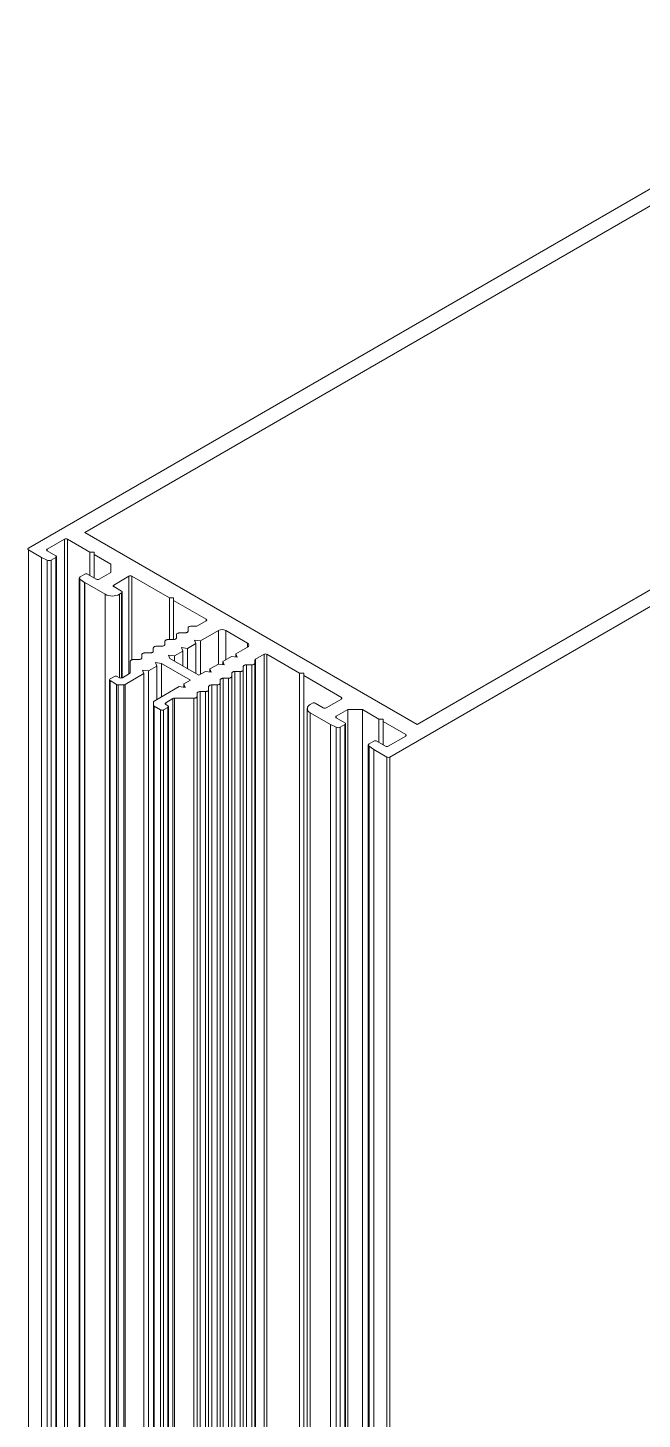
# Model space of a CAD drawing. Header units: millimetres. Extents: x 39 to 459, y 26 to 647.
# Drawn here: x 168.234 to 169.135, y 234.401 to 236.441 of the extents above; entities that cross this region are included whole.
import ezdxf

# ---------------------------------------------------------------- set-up
doc = ezdxf.new("R2010")
doc.units = ezdxf.units.MM
doc.layers.add('ANTET', color=7, linetype='Continuous')

# ---------------------------------------------------------------- blocks, each defined once
blk = doc.blocks.new('Kayıt Montajı')
at = {"color": 7, "linetype": 'Continuous', "lineweight": 15}
for p, q in [((11305.1259, 2118.6666), (11303.8043, 2117.9036)), ((11304.9742, 2118.5545), (11303.8871, 2117.9269)), ((11304.3347, 2117.5975), (11305.6562, 2118.3604)), ((11304.375, 2117.6452), (11305.4621, 2118.2728)), ((11303.8319, 2117.9024), (11303.8574, 2117.9171)), ((11303.8574, 2117.9171), (11303.8574, 2095.6255)), ((11303.8616, 2117.9171), (11303.8945, 2117.8981)), ((11303.8616, 2117.9171), (11303.8616, 2095.6255)), ((11303.8871, 2117.9269), (11304.375, 2117.6452)), ((11303.8043, 2117.9012), (11303.8234, 2117.8902)), ((11303.8043, 2117.9012), (11303.8043, 2095.6096)), ((11303.8446, 2117.8926), (11303.8319, 2117.8999)), ((11303.8945, 2117.8981), (11303.9009, 2117.8981)), ((11303.8945, 2117.8981), (11303.8945, 2117.8638)), ((11303.9009, 2117.8981), (11303.9009, 2117.8944)), ((11303.8234, 2117.8902), (11303.8234, 2095.5986)), ((11303.8236, 2117.8901), (11303.8318, 2117.8861)), ((11303.8236, 2117.8901), (11303.8236, 2095.5985)), ((11303.8318, 2117.8861), (11303.8318, 2095.5945)), ((11303.8379, 2117.8862), (11303.8446, 2117.8902)), ((11303.8379, 2117.8862), (11303.8379, 2095.5947)), ((11303.8446, 2117.8902), (11303.8446, 2095.5986)), ((11303.8455, 2095.5998), (11303.8455, 2117.8914)), ((11303.9009, 2117.8944), (11303.9252, 2117.8804)), ((11303.9009, 2117.8944), (11303.9009, 2117.8601)), ((11303.9252, 2117.8804), (11303.9252, 2117.8681)), ((11303.879, 2117.8599), (11303.879, 2095.5684)), ((11303.88, 2117.8582), (11303.8869, 2117.8535)), ((11303.88, 2117.8582), (11303.88, 2095.5667)), ((11303.8871, 2117.8657), (11303.8803, 2117.8618)), ((11303.904, 2117.8583), (11303.8913, 2117.8657)), ((11303.9252, 2117.8681), (11303.9083, 2117.8583)), ((11303.9295, 2117.8497), (11303.9518, 2117.8626)), ((11303.956, 2117.8626), (11304.0112, 2117.8308)), ((11303.8869, 2117.8535), (11303.8869, 2095.562)), ((11303.8871, 2117.8534), (11303.9168, 2117.8363)), ((11303.8871, 2117.8534), (11303.8871, 2095.5619)), ((11303.9168, 2117.8363), (11303.9168, 2095.5447)), ((11303.9412, 2117.8406), (11303.9295, 2117.8473)), ((11303.938, 2117.8363), (11303.9412, 2117.8381)), ((11303.942, 2117.7137), (11303.942, 2117.8393)), ((11304.0112, 2117.8308), (11304.0175, 2117.8308)), ((11304.0112, 2117.8308), (11304.0112, 2117.7697)), ((11304.0175, 2117.8308), (11304.0175, 2117.8271)), ((11304.0175, 2117.8271), (11304.0653, 2117.7995)), ((11304.0175, 2117.8271), (11304.0175, 2117.7697)), ((11304.0653, 2117.7971), (11304.0527, 2117.7898)), ((11304.0216, 2117.7769), (11304.0216, 2117.7723)), ((11304.0341, 2117.7795), (11304.0261, 2117.7795)), ((11304.0386, 2117.7867), (11304.0386, 2117.7821)), ((11304.0506, 2117.7893), (11304.0431, 2117.7893)), ((11304.0833, 2117.783), (11304.057, 2117.7678)), ((11304.1257, 2117.7646), (11304.0939, 2117.783)), ((11303.9876, 2117.7573), (11303.9876, 2117.7527)), ((11304.0001, 2117.7599), (11303.9921, 2117.7599)), ((11304.0046, 2117.7671), (11304.0046, 2117.7625)), ((11304.0171, 2117.7697), (11304.0091, 2117.7697)), ((11304.0311, 2117.7529), (11304.0188, 2117.7458)), ((11304.0379, 2117.7568), (11304.0292, 2117.7579)), ((11304.0292, 2117.7579), (11304.0311, 2117.7529)), ((11304.0311, 2117.7529), (11304.0311, 2117.7308)), ((11304.0502, 2117.7639), (11304.0379, 2117.7568)), ((11304.0379, 2117.7568), (11304.0379, 2117.7269)), ((11304.057, 2117.7678), (11304.0483, 2117.7689)), ((11304.0483, 2117.7689), (11304.0502, 2117.7639)), ((11304.0502, 2117.7639), (11304.0502, 2117.7198)), ((11304.057, 2117.7678), (11304.057, 2117.7188)), ((11304.1089, 2117.7488), (11304.1257, 2117.7585)), ((11303.9537, 2117.7377), (11303.9537, 2117.7212)), ((11303.9662, 2117.7403), (11303.9582, 2117.7403)), ((11303.9707, 2117.7475), (11303.9707, 2117.7429)), ((11303.9831, 2117.7501), (11303.9752, 2117.7501)), ((11303.991, 2117.7359), (11303.9997, 2117.7347)), ((11303.9929, 2117.7308), (11303.991, 2117.7359)), ((11303.9997, 2117.7347), (11304.0421, 2117.7102)), ((11303.9997, 2117.7347), (11303.9997, 2117.6858)), ((11304.0188, 2117.7458), (11304.0101, 2117.7469)), ((11304.0101, 2117.7469), (11304.012, 2117.7419)), ((11304.012, 2117.7419), (11304.0545, 2117.7174)), ((11304.0188, 2117.7458), (11304.0188, 2117.738)), ((11304.0708, 2117.7268), (11304.0831, 2117.7339)), ((11304.0831, 2117.7339), (11304.0918, 2117.7328)), ((11304.0898, 2117.7378), (11304.1022, 2117.7449)), ((11304.0918, 2117.7328), (11304.0898, 2117.7378)), ((11304.0898, 2117.7378), (11304.0898, 2117.733)), ((11304.1022, 2117.7449), (11304.1109, 2117.7438)), ((11304.1109, 2117.7438), (11304.1089, 2117.7488)), ((11304.1089, 2117.7488), (11304.1089, 2117.7441)), ((11304.1242, 2117.7327), (11304.1322, 2117.7327)), ((11304.1242, 2117.7327), (11304.1242, 2095.4411)), ((11304.1322, 2117.7327), (11304.1322, 2095.4411)), ((11304.1367, 2117.7353), (11304.1367, 2117.7396)), ((11304.1367, 2117.7353), (11304.1367, 2095.4437)), ((11304.1375, 2117.7408), (11304.1501, 2117.7481)), ((11304.1375, 2117.7408), (11304.1375, 2095.4493)), ((11304.1501, 2117.7481), (11304.1501, 2095.4565)), ((11304.1544, 2117.7481), (11304.2021, 2117.7205)), ((11304.1544, 2117.7481), (11304.1544, 2095.4565)), ((11303.9306, 2117.7156), (11303.9242, 2117.712)), ((11303.938, 2117.7138), (11303.9348, 2117.7156)), ((11303.9528, 2117.7199), (11303.9422, 2117.7138)), ((11303.9465, 2117.704), (11303.9738, 2117.7198)), ((11303.9719, 2117.7248), (11303.9806, 2117.7237)), ((11303.9738, 2117.7198), (11303.9719, 2117.7248)), ((11303.9738, 2117.7198), (11303.9738, 2095.4283)), ((11303.9806, 2117.7237), (11303.9929, 2117.7308)), ((11303.9806, 2117.7237), (11303.9806, 2095.4322)), ((11303.9929, 2117.7308), (11303.9929, 2117.6819)), ((11304.0545, 2117.7174), (11304.064, 2117.7229)), ((11304.064, 2117.7229), (11304.0727, 2117.7218)), ((11304.0727, 2117.7218), (11304.0708, 2117.7268)), ((11304.0708, 2117.7268), (11304.0708, 2117.722)), ((11304.0902, 2117.7131), (11304.0982, 2117.7131)), ((11304.0902, 2117.7131), (11304.0902, 2095.4215)), ((11304.0982, 2117.7131), (11304.0982, 2095.4215)), ((11304.1027, 2117.7157), (11304.1027, 2117.7203)), ((11304.1027, 2117.7157), (11304.1027, 2095.4241)), ((11304.1072, 2117.7229), (11304.1152, 2117.7229)), ((11304.1072, 2117.7229), (11304.1072, 2095.4313)), ((11304.1152, 2117.7229), (11304.1152, 2095.4313)), ((11304.1197, 2117.7255), (11304.1197, 2117.7301)), ((11304.1197, 2117.7255), (11304.1197, 2095.4339)), ((11304.2021, 2117.7205), (11304.2084, 2117.7205)), ((11304.2021, 2117.7205), (11304.2021, 2095.429)), ((11304.2084, 2117.7205), (11304.2084, 2117.7169)), ((11304.2084, 2117.7169), (11304.2636, 2117.685)), ((11304.2084, 2117.7169), (11304.2084, 2095.4253)), ((11303.9233, 2117.7107), (11303.9233, 2095.4192)), ((11303.9242, 2117.7095), (11303.9337, 2117.704)), ((11303.9242, 2117.7095), (11303.9242, 2095.418)), ((11303.9337, 2117.704), (11303.9337, 2095.4124)), ((11303.9359, 2117.7035), (11303.9443, 2117.7035)), ((11303.9359, 2117.7035), (11303.9359, 2095.4119)), ((11303.9443, 2117.7035), (11303.9443, 2095.4119)), ((11303.9465, 2117.704), (11303.9465, 2095.4124)), ((11304.0258, 2117.7008), (11303.9889, 2117.6795)), ((11304.0345, 2117.6997), (11304.0258, 2117.7008)), ((11304.0421, 2117.7102), (11304.0326, 2117.7047)), ((11304.0326, 2117.7047), (11304.0345, 2117.6997)), ((11304.0326, 2117.7047), (11304.0326, 2117.7)), ((11304.0518, 2117.6863), (11304.0518, 2117.6909)), ((11304.0563, 2117.6935), (11304.0643, 2117.6935)), ((11304.0563, 2117.6935), (11304.0563, 2095.4019)), ((11304.0643, 2117.6935), (11304.0643, 2095.4019)), ((11304.0688, 2117.6961), (11304.0688, 2117.7007)), ((11304.0688, 2117.6961), (11304.0688, 2095.4045)), ((11304.0733, 2117.7033), (11304.0812, 2117.7033)), ((11304.0733, 2117.7033), (11304.0733, 2095.4117)), ((11304.0812, 2117.7033), (11304.0812, 2095.4117)), ((11304.0857, 2117.7059), (11304.0857, 2117.7105)), ((11304.0857, 2117.7059), (11304.0857, 2095.4143)), ((11303.988, 2117.6783), (11303.988, 2117.6734)), ((11303.988, 2117.6734), (11303.988, 2095.3818)), ((11303.9889, 2117.6722), (11303.9984, 2117.6667)), ((11303.9889, 2117.6722), (11303.9889, 2095.3806)), ((11304.0027, 2117.6667), (11304.009, 2117.6703)), ((11304.0059, 2117.6771), (11304.0165, 2117.6832)), ((11304.009, 2117.6728), (11304.0059, 2117.6746)), ((11304.009, 2117.6703), (11304.009, 2095.3788)), ((11304.0099, 2095.38), (11304.0099, 2117.6716)), ((11304.0165, 2117.6832), (11304.0165, 2095.3916)), ((11304.0186, 2117.6837), (11304.0473, 2117.6837)), ((11304.0186, 2117.6837), (11304.0186, 2095.3921)), ((11304.0473, 2117.6837), (11304.0473, 2095.3921)), ((11304.0518, 2117.6863), (11304.0518, 2095.3947)), ((11304.2212, 2117.6765), (11304.218, 2117.6746)), ((11304.2371, 2117.6697), (11304.2254, 2117.6765)), ((11304.2636, 2117.6826), (11304.2413, 2117.6697)), ((11303.9984, 2117.6667), (11303.9984, 2095.3751)), ((11304.0027, 2117.6667), (11304.0027, 2095.3751)), ((11304.2136, 2117.6685), (11304.2136, 2095.3769)), ((11304.218, 2117.6624), (11304.2477, 2117.6452)), ((11304.218, 2117.6624), (11304.218, 2095.3708)), ((11304.2562, 2117.6575), (11304.2731, 2117.6673)), ((11304.2689, 2117.6477), (11304.2562, 2117.655)), ((11304.2731, 2117.6673), (11304.2944, 2117.6673)), ((11304.2731, 2117.6673), (11304.2731, 2095.3757)), ((11304.2944, 2117.6673), (11304.3188, 2117.6532)), ((11304.2944, 2117.6673), (11304.2944, 2095.3757)), ((11304.3188, 2117.6532), (11304.3251, 2117.6532)), ((11304.3188, 2117.6532), (11304.3188, 2117.6189)), ((11304.3251, 2117.6532), (11304.3251, 2117.6495)), ((11304.2477, 2117.6452), (11304.2477, 2095.3537)), ((11304.2479, 2117.6451), (11304.2561, 2117.6412)), ((11304.2479, 2117.6451), (11304.2479, 2095.3536)), ((11304.2561, 2117.6412), (11304.2561, 2095.3496)), ((11304.2621, 2117.6413), (11304.2689, 2117.6452)), ((11304.2621, 2117.6413), (11304.2621, 2095.3498)), ((11304.2689, 2117.6452), (11304.2689, 2095.3537)), ((11304.2698, 2095.3549), (11304.2698, 2117.6465)), ((11304.3251, 2117.6495), (11304.358, 2117.6305)), ((11304.3251, 2117.6495), (11304.3251, 2117.6152)), ((11304.3032, 2117.615), (11304.3032, 2095.3234)), ((11304.3043, 2117.6133), (11304.3112, 2117.6086)), ((11304.3043, 2117.6133), (11304.3043, 2095.3218)), ((11304.3113, 2117.6207), (11304.3046, 2117.6168)), ((11304.3283, 2117.6134), (11304.3156, 2117.6207)), ((11304.358, 2117.6281), (11304.3325, 2117.6134)), ((11304.3112, 2117.6086), (11304.3112, 2095.317)), ((11304.3113, 2117.6085), (11304.3304, 2117.5975)), ((11304.3113, 2117.6085), (11304.3113, 2095.3169)), ((11304.3304, 2117.5975), (11304.3304, 2095.3059)), ((11304.3347, 2117.5975), (11304.3347, 2095.3059))]:
    blk.add_line(p, q, dxfattribs=at)
at = {"color": 8, "linetype": 'Continuous', "lineweight": 15}
for p, q in [((11303.8319, 2117.9024), (11303.8319, 2117.8999)), ((11303.9518, 2117.8626), (11303.9518, 2117.7193)), ((11303.956, 2117.8626), (11303.956, 2117.74)), ((11303.9295, 2117.8497), (11303.9295, 2117.8473)), ((11303.938, 2117.8363), (11303.938, 2117.7138)), ((11303.9412, 2117.8381), (11303.9412, 2117.7134)), ((11304.0653, 2117.7995), (11304.0653, 2117.7971)), ((11304.0833, 2117.783), (11304.0833, 2117.7339)), ((11304.0939, 2117.783), (11304.0939, 2117.7401)), ((11304.1257, 2117.7646), (11304.1257, 2117.7585)), ((11304.0059, 2117.6771), (11304.0059, 2117.6746)), ((11304.2636, 2117.685), (11304.2636, 2117.6826)), ((11304.2562, 2117.6575), (11304.2562, 2117.655)), ((11304.358, 2117.6305), (11304.358, 2117.6281))]:
    blk.add_line(p, q, dxfattribs=at)
at = {"color": 7, "linetype": 'Continuous', "lineweight": 15, "flags": 128}
for points in [[(11303.8803, 2117.8618), (11303.8798, 2117.8614), (11303.8794, 2117.861), (11303.8791, 2117.8605), (11303.879, 2117.86), (11303.879, 2117.8595), (11303.8792, 2117.8591), (11303.8796, 2117.8586), (11303.88, 2117.8582)], [(11304.0216, 2117.7723), (11304.0215, 2117.7718), (11304.0212, 2117.7713), (11304.0208, 2117.7709), (11304.0203, 2117.7705), (11304.0196, 2117.7702), (11304.0188, 2117.7699), (11304.018, 2117.7698), (11304.0171, 2117.7697)], [(11304.0261, 2117.7795), (11304.0252, 2117.7795), (11304.0244, 2117.7793), (11304.0236, 2117.7791), (11304.0229, 2117.7788), (11304.0223, 2117.7784), (11304.0219, 2117.7779), (11304.0217, 2117.7774), (11304.0216, 2117.7769)], [(11304.0386, 2117.7821), (11304.0385, 2117.7816), (11304.0382, 2117.7811), (11304.0378, 2117.7807), (11304.0372, 2117.7803), (11304.0366, 2117.78), (11304.0358, 2117.7797), (11304.0349, 2117.7796), (11304.0341, 2117.7795)], [(11304.0431, 2117.7893), (11304.0422, 2117.7893), (11304.0413, 2117.7891), (11304.0406, 2117.7889), (11304.0399, 2117.7886), (11304.0393, 2117.7882), (11304.0389, 2117.7877), (11304.0386, 2117.7872), (11304.0386, 2117.7867)], [(11303.9876, 2117.7527), (11303.9876, 2117.7522), (11303.9873, 2117.7517), (11303.9869, 2117.7513), (11303.9863, 2117.7509), (11303.9856, 2117.7506), (11303.9849, 2117.7503), (11303.984, 2117.7502), (11303.9831, 2117.7501)], [(11303.9921, 2117.7599), (11303.9913, 2117.7599), (11303.9904, 2117.7597), (11303.9896, 2117.7595), (11303.989, 2117.7592), (11303.9884, 2117.7588), (11303.988, 2117.7583), (11303.9877, 2117.7578), (11303.9876, 2117.7573)], [(11304.0046, 2117.7625), (11304.0045, 2117.762), (11304.0043, 2117.7615), (11304.0039, 2117.7611), (11304.0033, 2117.7607), (11304.0026, 2117.7604), (11304.0018, 2117.7601), (11304.001, 2117.76), (11304.0001, 2117.7599)], [(11304.0091, 2117.7697), (11304.0082, 2117.7697), (11304.0074, 2117.7695), (11304.0066, 2117.7693), (11304.0059, 2117.769), (11304.0054, 2117.7686), (11304.005, 2117.7681), (11304.0047, 2117.7676), (11304.0046, 2117.7671)], [(11303.9582, 2117.7403), (11303.9573, 2117.7403), (11303.9565, 2117.7401), (11303.9557, 2117.7399), (11303.955, 2117.7396), (11303.9545, 2117.7392), (11303.954, 2117.7387), (11303.9538, 2117.7382), (11303.9537, 2117.7377)], [(11303.9707, 2117.7429), (11303.9706, 2117.7424), (11303.9703, 2117.7419), (11303.9699, 2117.7415), (11303.9694, 2117.7411), (11303.9687, 2117.7408), (11303.9679, 2117.7405), (11303.9671, 2117.7404), (11303.9662, 2117.7403)], [(11303.9752, 2117.7501), (11303.9743, 2117.7501), (11303.9735, 2117.7499), (11303.9727, 2117.7497), (11303.972, 2117.7494), (11303.9714, 2117.749), (11303.971, 2117.7485), (11303.9708, 2117.748), (11303.9707, 2117.7475)], [(11304.1197, 2117.7301), (11304.1198, 2117.7306), (11304.12, 2117.7311), (11304.1204, 2117.7315), (11304.121, 2117.7319), (11304.1217, 2117.7322), (11304.1225, 2117.7325), (11304.1233, 2117.7326), (11304.1242, 2117.7327)], [(11304.1322, 2117.7327), (11304.133, 2117.7327), (11304.1339, 2117.7329), (11304.1347, 2117.7331), (11304.1353, 2117.7334), (11304.1359, 2117.7338), (11304.1363, 2117.7343), (11304.1366, 2117.7348), (11304.1367, 2117.7353)], [(11304.0857, 2117.7105), (11304.0858, 2117.711), (11304.0861, 2117.7115), (11304.0865, 2117.7119), (11304.0871, 2117.7123), (11304.0877, 2117.7127), (11304.0885, 2117.7129), (11304.0894, 2117.713), (11304.0902, 2117.7131)], [(11304.0982, 2117.7131), (11304.0991, 2117.7131), (11304.0999, 2117.7133), (11304.1007, 2117.7135), (11304.1014, 2117.7139), (11304.102, 2117.7142), (11304.1024, 2117.7147), (11304.1026, 2117.7152), (11304.1027, 2117.7157)], [(11304.1027, 2117.7203), (11304.1028, 2117.7208), (11304.1031, 2117.7213), (11304.1035, 2117.7217), (11304.104, 2117.7221), (11304.1047, 2117.7225), (11304.1055, 2117.7227), (11304.1063, 2117.7228), (11304.1072, 2117.7229)], [(11304.1152, 2117.7229), (11304.1161, 2117.7229), (11304.1169, 2117.7231), (11304.1177, 2117.7233), (11304.1184, 2117.7236), (11304.1189, 2117.724), (11304.1193, 2117.7245), (11304.1196, 2117.725), (11304.1197, 2117.7255)], [(11304.0518, 2117.6909), (11304.0519, 2117.6914), (11304.0521, 2117.6919), (11304.0526, 2117.6923), (11304.0531, 2117.6927), (11304.0538, 2117.6931), (11304.0546, 2117.6933), (11304.0554, 2117.6934), (11304.0563, 2117.6935)], [(11304.0643, 2117.6935), (11304.0652, 2117.6935), (11304.066, 2117.6937), (11304.0668, 2117.6939), (11304.0675, 2117.6943), (11304.068, 2117.6947), (11304.0684, 2117.6951), (11304.0687, 2117.6956), (11304.0688, 2117.6961)], [(11304.0688, 2117.7007), (11304.0689, 2117.7012), (11304.0691, 2117.7017), (11304.0695, 2117.7021), (11304.0701, 2117.7025), (11304.0708, 2117.7029), (11304.0715, 2117.7031), (11304.0724, 2117.7032), (11304.0733, 2117.7033)], [(11304.0812, 2117.7033), (11304.0821, 2117.7033), (11304.083, 2117.7035), (11304.0837, 2117.7037), (11304.0844, 2117.7041), (11304.085, 2117.7044), (11304.0854, 2117.7049), (11304.0857, 2117.7054), (11304.0857, 2117.7059)], [(11304.0473, 2117.6837), (11304.0482, 2117.6838), (11304.049, 2117.6839), (11304.0498, 2117.6841), (11304.0505, 2117.6845), (11304.051, 2117.6849), (11304.0515, 2117.6853), (11304.0517, 2117.6858), (11304.0518, 2117.6863)], [(11304.3046, 2117.6168), (11304.304, 2117.6165), (11304.3036, 2117.616), (11304.3034, 2117.6156), (11304.3032, 2117.6151), (11304.3033, 2117.6146), (11304.3035, 2117.6142), (11304.3038, 2117.6137), (11304.3043, 2117.6133)]]:
    blk.add_lwpolyline(points, dxfattribs=at)
at = {"color": 7, "linetype": 'Continuous', "lineweight": 15}
for centre, radius, start, end in [((11303.8595, 2117.913), 0.00461, 62.5734, 117.4118), ((11303.8048, 2117.9024), 0.00131, 110.7828, 249.2024), ((11303.8324, 2117.9012), 0.00131, 110.7867, 249.1985), ((11303.8246, 2117.8922), 0.0024, 239.3878, 244.6053), ((11303.8347, 2117.8925), 0.00699, 245.6987, 297.1889), ((11303.8442, 2117.8914), 0.00131, 290.7828, 69.2024), ((11303.8892, 2117.8616), 0.00461, 62.6164, 117.3886), ((11303.9062, 2117.8624), 0.00461, 242.6292, 297.3757), ((11303.9539, 2117.8585), 0.00461, 62.5848, 117.4004), ((11303.8881, 2117.8553), 0.00212, 235.096, 240.7548), ((11303.9274, 2117.8567), 0.0231, 242.606, 297.3911), ((11303.93, 2117.8485), 0.00131, 110.7748, 249.2696), ((11303.9407, 2117.8393), 0.00131, 290.8081, 69.1771), ((11304.0648, 2117.7983), 0.00131, 290.7748, 69.2696), ((11304.0506, 2117.7936), 0.00433, 268.8394, 298.0439), ((11304.0886, 2117.7728), 0.0115, 62.6023, 117.3937), ((11304.1246, 2117.7616), 0.00327, 290.7787, 69.2272), ((11304.1382, 2117.7395), 0.00151, 114.3607, 174.3459), ((11304.1522, 2117.744), 0.00461, 62.5848, 117.4004), ((11303.9247, 2117.7107), 0.00131, 110.7685, 249.2759), ((11303.9327, 2117.7116), 0.00461, 62.5816, 117.4036), ((11303.9401, 2117.7179), 0.00461, 242.6292, 297.3757), ((11303.9522, 2117.7213), 0.00151, 294.3607, 354.3459), ((11303.9358, 2117.7078), 0.00433, 241.9455, 271.1393), ((11303.9444, 2117.7078), 0.00433, 268.8503, 298.0462), ((11303.9895, 2117.6781), 0.00151, 114.3607, 174.3459), ((11303.9895, 2117.6735), 0.00151, 185.7317, 245.6397), ((11304.0063, 2117.6758), 0.00131, 110.785, 249.1854), ((11304.0086, 2117.6716), 0.00131, 290.7748, 69.2696), ((11304.0185, 2117.6794), 0.00432, 88.8377, 118.0588), ((11304.2203, 2117.6685), 0.00655, 110.7828, 249.2231), ((11304.2233, 2117.6724), 0.00461, 62.6237, 117.3812), ((11304.2631, 2117.6838), 0.00131, 290.7517, 69.2779), ((11304.0006, 2117.6708), 0.00461, 242.5848, 297.4004), ((11304.2392, 2117.6738), 0.00461, 242.5787, 297.4115), ((11304.2566, 2117.6563), 0.00131, 110.8081, 249.1771), ((11304.2489, 2117.6473), 0.00238, 239.3831, 244.6166), ((11304.2589, 2117.6475), 0.00699, 245.6945, 297.1931), ((11304.2684, 2117.6465), 0.00131, 290.7828, 69.2024), ((11304.3575, 2117.6293), 0.00131, 290.7748, 69.2696), ((11304.3135, 2117.6166), 0.00461, 62.6109, 117.394), ((11304.3304, 2117.6175), 0.00461, 242.6292, 297.3757), ((11304.3124, 2117.6103), 0.00212, 235.096, 240.7548), ((11304.3325, 2117.6016), 0.00461, 242.6164, 297.3886)]:
    blk.add_arc(centre, radius, start, end, dxfattribs=at)

msp = doc.modelspace()

# ---------------------------------------------------------------- block references
at = {"layer": 'ANTET', "color": 0}
msp.add_blockref('Kayıt Montajı', (-11135.5698, -1882.2259), dxfattribs=at)

doc.saveas('drawing.dxf')
